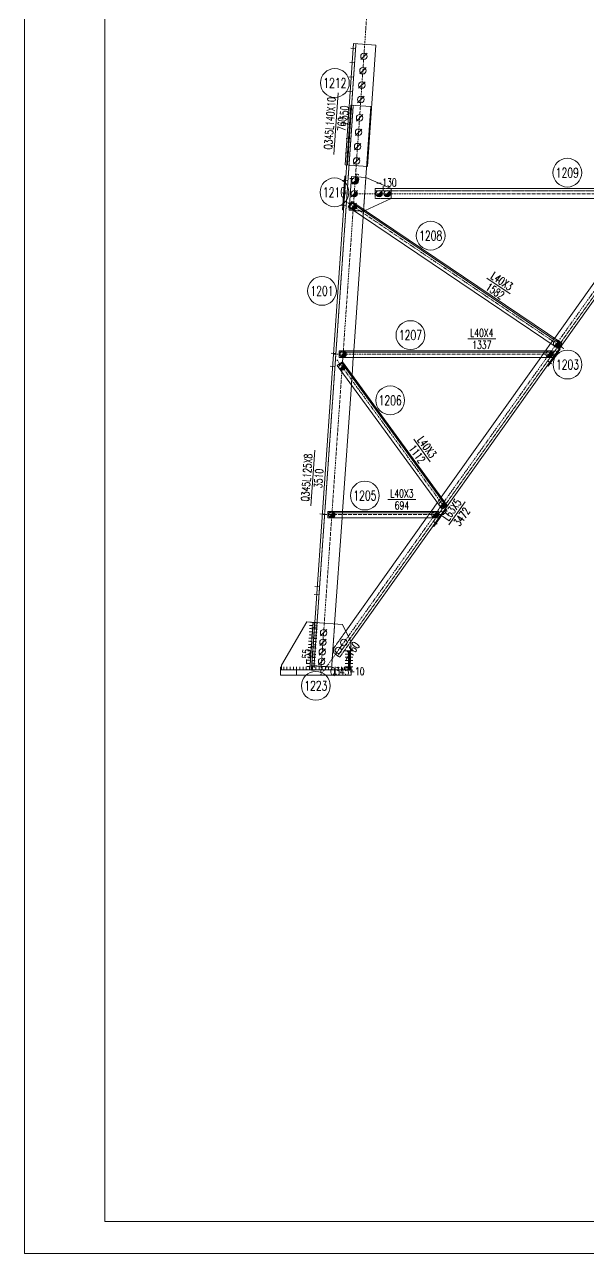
# Model space of a CAD drawing. Extents: x -62666 to 126696, y -48828 to 60042.
# Drawn here: x -3961 to -442, y -48828 to -41151 of the extents above; entities that cross this region are included whole.
import ezdxf
from ezdxf.enums import TextEntityAlignment as Align

# ---------------------------------------------------------------- set-up
doc = ezdxf.new("R2010")
doc.units = 0
doc.header["$MEASUREMENT"] = 0
doc.linetypes.add('Dash', pattern=[2.75, 2, -0.75])
doc.linetypes.add('DashDot', pattern=[15.6, 9, -3, 0.6, -3])
doc.layers.get('0').update_dxf_attribs({"linetype": 'CONTINUOUS', "lineweight": 25})
doc.styles.get("Standard").update_dxf_attribs({"font": 'simplex.shx', "width": 0.7, "height": 3, "bigfont": 'gbhzfs.shx'})

# ---------------------------------------------------------------- blocks, each defined once
blk = doc.blocks.new('M20X55S')
at = {"color": 3, "linetype": 'Continuous', "lineweight": 13}
blk.add_line((-1, -1), (1, 1), dxfattribs=at)
blk.add_circle((0, 0), 1, dxfattribs=at)
blk = doc.blocks.new('M16X50S')
at = {"color": 3, "linetype": 'Continuous', "lineweight": 13}
blk.add_line((-1, -1), (1, 1), dxfattribs=at)
blk.add_circle((0, 0), 1, dxfattribs=at)
for radius in [0.9, 0.8, 0.7, 0.6, 0.5, 0.4, 0.3, 0.2, 0.1]:
    blk.add_arc((0, 0), radius, 225, 45, dxfattribs=at)
blk = doc.blocks.new('M16X40S')
at = {"color": 3, "linetype": 'Continuous', "lineweight": 13}
blk.add_line((-0.707, -0.707), (0.707, 0.707), dxfattribs=at)
blk.add_circle((0, 0), 1, dxfattribs=at)
for radius in [0.9, 0.8, 0.7, 0.6, 0.5, 0.4, 0.3, 0.2, 0.1]:
    blk.add_arc((0, 0), radius, 225, 45, dxfattribs=at)
blk = doc.blocks.new('M20X45S')
at = {"color": 3, "linetype": 'Continuous', "lineweight": 13}
blk.add_circle((0, 0), 1, dxfattribs=at)

msp = doc.modelspace()

# ---------------------------------------------------------------- linework, layer by layer
at = {"color": 7, "linetype": 'Continuous', "lineweight": 18}
for p, q in [((-3961.40911, -48827.58851), (-3961.40911, -36947.58851)), ((-3461.40911, -48627.58851), (-3461.40911, -37147.58851)), ((-3461.40911, -48627.58851), (12658.59089, -48627.58851)), ((-3961.40911, -48827.58851), (12858.59089, -48827.58851))]:
    msp.add_line(p, q, dxfattribs=at)
at = {"color": 2, "linetype": 'DashDot', "lineweight": 0}
for p, q in [((-1808.55092, -40850.88725), (-1903.28995, -42207.58342)), ((-1862.88564, -41628.99247), (-2113.29938, -45214.9251)), ((26.70059, -42207.58342), (-2113.29945, -45214.92516)), ((-1903.28995, -42207.58342), (1956.6912, -42207.58342)), ((-1954.43997, -42256.58341), (-594.68247, -43175.64833)), ((-2028.29309, -43210.03065), (-631.63276, -43210.03067)), ((-2011.27231, -43245.39715), (-1321.17718, -44191.73543)), ((-2098.29623, -44212.47787), (-1344.9661, -44212.47791))]:
    msp.add_line(p, q, dxfattribs=at)
at = {"color": 1, "linetype": 'Dash', "lineweight": 0}
for p, q in [((-1892.97473, -41271.02685), (-1945.91712, -42029.18049)), ((-1909.8662, -41655.78477), (-2154.35861, -45156.9239)), ((-1848.25127, -42352.4967), (-1831.13285, -42107.36033)), ((-1773.28995, -42175.58342), (-1673.28995, -42175.58342)), ((-1773.28995, -42238.58342), (-1773.28995, -42175.58342)), ((-1773.28995, -42190.58342), (1826.6912, -42190.58342)), ((5.76465, -42266.32596), (-2006.68293, -45094.41824)), ((-1933.33301, -42278.9283), (-1934.40405, -42294.26573)), ((-1673.28995, -42238.58342), (-1773.28995, -42238.58342)), ((-1907.31871, -42312.57281), (-1845.76348, -42316.87135)), ((-1845.76348, -42316.87135), (-1836.0512, -42312.46282)), ((-677.54008, -43143.78454), (-654.34199, -43111.18427)), ((-1909.53144, -43230.03065), (-1906.73815, -43190.03065)), ((-738.91213, -43230.03066), (-710.44845, -43190.03066)), ((-622.87415, -43175.62368), (-698.24606, -43281.54382)), ((-1921.56543, -43402.35772), (-1917.23895, -43340.40246)), ((-1385.06499, -44138.06918), (-1360.615, -44103.70962)), ((-1979.53458, -44232.47788), (-1976.74129, -44192.47788)), ((-1452.24547, -44232.47791), (-1423.7818, -44192.47791)), ((-1336.2075, -44178.07093), (-1411.57941, -44283.99106)), ((-2161.86855, -44905.59216), (-2181.81973, -44904.19893)), ((-2181.18098, -45182.14676), (-2160.48909, -44885.83826)), ((-2160.48909, -44885.83826), (-2180.44027, -44884.44503)), ((-2150.51351, -44886.53488), (-2171.20539, -45182.84338)), ((-2150.51327, -44886.5349), (-2169.32217, -45155.87896)), ((-2160.48909, -44885.83826), (-2150.51351, -44886.53488)), ((-2150.46462, -44886.53829), (-2160.44021, -44885.84168)), ((-2151.89297, -44906.28878), (-2131.94179, -44907.68201)), ((-2150.51351, -44886.53488), (-2130.56233, -44887.92812)), ((-2044.62584, -45164.58679), (-2025.81694, -44895.24272)), ((-2167.38639, -44984.60776), (-2187.33756, -44983.21453)), ((-2166.00693, -44964.85386), (-2185.95811, -44963.46063)), ((-2164.62747, -44945.09996), (-2184.57865, -44943.70673)), ((-2163.24801, -44925.34606), (-2183.19919, -44923.95283)), ((-2156.03134, -44965.55048), (-2136.08017, -44966.94371)), ((-2154.65188, -44945.79658), (-2134.70071, -44947.18981)), ((-2153.27242, -44926.04268), (-2133.32125, -44927.43591)), ((-2030.13773, -45044.58981), (-1955.98906, -44940.38869)), ((-2171.52477, -45043.86946), (-2191.47594, -45042.47622)), ((-2170.14531, -45024.11556), (-2190.09648, -45022.72232)), ((-2168.76585, -45004.36166), (-2188.71702, -45002.96842)), ((-2161.54918, -45044.56608), (-2141.598, -45045.95931)), ((-2160.16972, -45024.81218), (-2140.21855, -45026.20541)), ((-2158.79026, -45005.05828), (-2138.83909, -45006.45151)), ((-2157.4108, -44985.30438), (-2137.45963, -44986.69761)), ((-2031.9408, -45076.44494), (-2030.13773, -45044.58981)), ((-1924.8873, -45005.34257), (-1994.46137, -45103.115)), ((-2177.0426, -45122.88506), (-2196.99378, -45121.49182)), ((-2175.66314, -45103.13116), (-2195.61432, -45101.73792)), ((-2174.28369, -45083.37726), (-2194.23486, -45081.98402)), ((-2172.90423, -45063.62336), (-2192.8554, -45062.23012)), ((-2167.06702, -45123.58168), (-2147.11584, -45124.97491)), ((-2165.68756, -45103.82778), (-2145.73638, -45105.22101)), ((-2164.3081, -45084.07388), (-2144.35692, -45085.46711)), ((-2162.92864, -45064.31998), (-2142.97746, -45065.71321)), ((-1994.46137, -45103.115), (-2031.9408, -45076.44494)), ((-2358.37244, -45182.84679), (-1928.37244, -45182.84679)), ((-2181.18098, -45182.14676), (-2201.13216, -45180.75352)), ((-2179.80152, -45162.39286), (-2199.7527, -45160.99962)), ((-2178.42206, -45142.63896), (-2198.37324, -45141.24572)), ((-2171.20539, -45182.84338), (-2181.18098, -45182.14676)), ((-2171.20539, -45182.84338), (-2151.25422, -45184.23661)), ((-2169.82593, -45163.08948), (-2149.87476, -45164.48271)), ((-2169.32217, -45155.87896), (-2044.62584, -45164.58679)), ((-2168.44648, -45143.33558), (-2148.4953, -45144.72881))]:
    msp.add_line(p, q, dxfattribs=at)
at = {"color": 7, "linetype": 'Continuous', "lineweight": 13}
for p, q in [((-2004.64127, -41578.16074), (-2031.46077, -41962.22547)), ((-1075.51506, -42735.98701), (-930.52732, -42833.98474)), ((-1194.6862, -43115.03066), (-1019.6862, -43115.03066)), ((-1531.89774, -43741.53649), (-1428.78707, -43882.93377)), ((-2150.45154, -43809.03303), (-2174.83345, -44158.18275)), ((-1693.57614, -44117.47789), (-1518.57614, -44117.4779)), ((-1211.80665, -44132.60897), (-1313.26884, -44275.19377))]:
    msp.add_line(p, q, dxfattribs=at)
at = {"color": 7, "linetype": 'Continuous', "lineweight": 0}
for p, q in [((-1922.86508, -42263.44101), (-612.81766, -43148.9067)), ((-1998.29309, -43198.03065), (-661.63276, -43198.03067)), ((-1983.90038, -43262.56624), (-1329.15748, -44160.42545)), ((-2068.29623, -44200.47787), (-1374.9661, -44200.47791)), ((-2161.82293, -44905.64224), (-2181.7741, -44904.24901)), ((-2160.44021, -44885.84168), (-2180.39138, -44884.44844)), ((-2151.84734, -44906.33886), (-2131.89616, -44907.7321)), ((-2150.46462, -44886.53829), (-2130.51345, -44887.93153)), ((-2167.3538, -44984.84452), (-2187.30497, -44983.45128)), ((-2165.97108, -44965.04395), (-2185.92226, -44963.65071)), ((-2164.58836, -44945.24338), (-2184.53954, -44943.85015)), ((-2163.20565, -44925.44281), (-2183.15682, -44924.04958)), ((-2155.99549, -44965.74057), (-2136.04432, -44967.1338)), ((-2154.61278, -44945.94), (-2134.6616, -44947.33323)), ((-2153.23006, -44926.13943), (-2133.27888, -44927.53267)), ((-2171.50195, -45044.24622), (-2191.45313, -45042.85299)), ((-2170.11924, -45024.44566), (-2190.07041, -45023.05242)), ((-2168.73652, -45004.64509), (-2188.68769, -45003.25185)), ((-2161.52637, -45044.94284), (-2141.57519, -45046.33608)), ((-2160.14365, -45025.14227), (-2140.19247, -45026.53551)), ((-2158.76093, -45005.3417), (-2138.80976, -45006.73494)), ((-2157.37821, -44985.54114), (-2137.42704, -44986.93437)), ((-2177.03283, -45123.4485), (-2196.984, -45122.05526)), ((-2175.65011, -45103.64793), (-2195.60128, -45102.25469)), ((-2174.26739, -45083.84736), (-2194.21857, -45082.45413)), ((-2172.88467, -45064.04679), (-2192.83585, -45062.65356)), ((-2167.05724, -45124.14512), (-2147.10606, -45125.53835)), ((-2165.67452, -45104.34455), (-2145.72335, -45105.73778)), ((-2164.2918, -45084.54398), (-2144.34063, -45085.93721)), ((-2162.90909, -45064.74341), (-2142.95791, -45066.13665)), ((-1939.20539, -45063.25315), (-1959.20539, -45063.25315)), ((-1939.20539, -45083.3021), (-1959.20539, -45083.3021)), ((-1939.20539, -45103.35104), (-1959.20539, -45103.35104)), ((-1939.20539, -45123.39999), (-1959.20539, -45123.39999)), ((-1933.20539, -45063.25315), (-1913.20539, -45063.25315)), ((-1933.20539, -45083.3021), (-1913.20539, -45083.3021)), ((-1933.20539, -45103.35104), (-1913.20539, -45103.35104)), ((-1933.20539, -45123.39999), (-1913.20539, -45123.39999)), ((-2363.37244, -45182.84679), (-2363.37244, -45162.89561)), ((-2343.37244, -45182.84679), (-2343.37244, -45162.89561)), ((-2323.37244, -45182.84679), (-2323.37244, -45162.89561)), ((-2303.37244, -45182.84679), (-2303.37244, -45162.89561)), ((-2283.37244, -45182.84679), (-2283.37244, -45162.89561)), ((-2263.37244, -45182.84679), (-2263.37244, -45162.89561)), ((-2243.37244, -45182.84679), (-2243.37244, -45162.89561)), ((-2223.37244, -45182.84679), (-2223.37244, -45162.89561)), ((-2203.37244, -45182.84679), (-2203.37244, -45162.89561)), ((-2181.18098, -45182.8502), (-2201.13216, -45181.45697)), ((-2179.79826, -45163.04963), (-2199.74944, -45161.6564)), ((-2178.41555, -45143.24907), (-2198.36672, -45141.85583)), ((-2183.37244, -45182.84679), (-2183.37244, -45162.89561)), ((-2171.20539, -45183.54682), (-2151.25422, -45184.94006)), ((-2169.82268, -45163.74625), (-2149.8715, -45165.13949)), ((-2168.43996, -45143.94568), (-2148.48878, -45145.33892)), ((-2163.37244, -45182.84679), (-2163.37244, -45162.89561)), ((-2143.37244, -45182.84679), (-2143.37244, -45162.89561)), ((-2123.37244, -45182.84679), (-2123.37244, -45162.89561)), ((-2103.37244, -45182.84679), (-2103.37244, -45162.89561)), ((-2083.37244, -45182.84679), (-2083.37244, -45162.89561)), ((-2063.37244, -45182.84679), (-2063.37244, -45162.89561)), ((-2043.37244, -45182.84679), (-2043.37244, -45162.89561)), ((-2023.37244, -45182.84679), (-2023.37244, -45162.89561)), ((-2003.37244, -45182.84679), (-2003.37244, -45162.89561)), ((-1983.37244, -45182.84679), (-1983.37244, -45162.89561)), ((-1963.37244, -45182.84679), (-1963.37244, -45162.89561)), ((-1939.20539, -45143.44893), (-1959.20539, -45143.44893)), ((-1939.20539, -45163.49788), (-1959.20539, -45163.49788)), ((-1939.20539, -45183.54682), (-1959.20539, -45183.54682)), ((-1943.37244, -45182.84679), (-1943.37244, -45162.89561)), ((-1933.20539, -45143.44893), (-1913.20539, -45143.44893)), ((-1933.20539, -45163.49788), (-1913.20539, -45163.49788)), ((-1933.20539, -45183.54682), (-1913.20539, -45183.54682)), ((-1923.37244, -45182.84679), (-1923.37244, -45162.89561))]:
    msp.add_line(p, q, dxfattribs=at)
for points in [[(-1907.93829, -41269.98193), (-1960.88068, -42028.13556)], [(-1768.27839, -41279.73448), (-1907.93829, -41269.98193)], [(-1821.22079, -42037.88832), (-1768.27839, -41279.73448)], [(-1924.82976, -41654.73983), (-2150.51327, -44886.5349)], [(-1800.13343, -41663.44766), (-1924.82976, -41654.73983)], [(-1831.13285, -42107.36033), (-1800.13343, -41663.44766)], [(-1960.88068, -42028.13556), (-1821.22079, -42037.88832)], [(-1961.98523, -42098.22889), (-1976.61542, -42307.73366)], [(-1970.63007, -42308.15163), (-1955.99988, -42098.64686)], [(-1955.99988, -42098.64686), (-1961.98523, -42098.22889)], [(-1920.91421, -42101.0907), (-1933.33301, -42278.9283)], [(-1831.13285, -42107.36033), (-1920.91421, -42101.0907)], [(-1673.28995, -42175.58342), (-1831.13285, -42107.36033)], [(-1673.28995, -42238.58342), (-1673.28995, -42175.58342)], [(-1673.28995, -42175.58342), (1726.6912, -42175.58342)], [(-1940.78467, -42289.95304), (-1918.38518, -42256.813)], [(-630.73726, -43175.41874), (-1940.78467, -42289.95304)], [(-1934.40405, -42294.26573), (-1935.54483, -42310.60172)], [(-1918.38518, -42256.813), (-608.33776, -43142.27869)], [(-1836.0512, -42312.46282), (-1673.28995, -42238.58342)], [(-96.88291, -42238.58342), (-1673.28995, -42238.58342)], [(-1976.61542, -42307.73366), (-1970.63007, -42308.15163)], [(-1935.54483, -42310.60172), (-1907.31871, -42312.57281)], [(-51.58787, -42372.79515), (-1924.8873, -45005.34257)], [(-1906.73815, -43190.03065), (-1848.25127, -42352.4967)], [(-654.34199, -43111.18427), (-102.91839, -42336.26877)], [(-1998.29309, -43190.03065), (-661.63276, -43190.03067)], [(-1998.29309, -43230.03065), (-1998.29309, -43190.03065)], [(-710.44845, -43190.03066), (-677.54008, -43143.78454)], [(-693.35744, -43285.02252), (-617.98553, -43179.10239)], [(-661.63276, -43190.03067), (-661.63276, -43230.03067)], [(-608.33776, -43142.27869), (-630.73726, -43175.41874)], [(-617.98553, -43179.10239), (-622.87415, -43175.62368)], [(-2009.75588, -43281.42076), (-1977.43651, -43257.85261)], [(-1355.01298, -44179.27998), (-2009.75588, -43281.42076)], [(-661.63276, -43230.03067), (-1998.29309, -43230.03065)], [(-1977.43651, -43257.85261), (-1322.6936, -44155.71182)], [(-1917.23895, -43340.40246), (-1909.53144, -43230.03065)], [(-1360.615, -44103.70962), (-738.91213, -43230.03066)], [(-698.24606, -43281.54382), (-693.35744, -43285.02252)], [(-1976.74129, -44192.47788), (-1921.56543, -43402.35772)], [(-1423.7818, -44192.47791), (-1385.06499, -44138.06918)], [(-2068.29624, -44232.47787), (-2068.29623, -44192.47787)], [(-2068.29623, -44192.47787), (-1374.9661, -44192.47791)], [(-1407.50556, -44286.88998), (-1332.13365, -44180.96985)], [(-1374.9661, -44192.47791), (-1374.9661, -44232.47791)], [(-1322.6936, -44155.71182), (-1355.01298, -44179.27998)], [(-1332.13365, -44180.96985), (-1336.2075, -44178.07093)], [(-1374.9661, -44232.47791), (-2068.29624, -44232.47787)], [(-2025.81694, -44895.24272), (-1979.53458, -44232.47788)], [(-1955.98906, -44940.38869), (-1452.24547, -44232.47791)], [(-1411.57941, -44283.99106), (-1407.50556, -44286.88998)], [(-2200.3918, -44883.05177), (-2358.37244, -45152.84679)], [(-2160.44021, -44885.84168), (-2200.3918, -44883.05177)], [(-2160.44021, -44885.84168), (-2181.18098, -45182.8502)], [(-2171.20539, -45183.54682), (-2150.46462, -44886.53829)], [(-2150.46462, -44886.53829), (-2160.44021, -44885.84168)], [(-1975.93841, -44898.72585), (-2150.46462, -44886.53829)], [(-1924.8873, -45005.34257), (-1975.93841, -44898.72585)], [(-1928.37244, -45182.84679), (-1924.8873, -45005.34257)], [(-1939.20539, -45183.54682), (-1939.20539, -45063.25315)], [(-1939.20539, -45063.25315), (-1933.20539, -45063.25315)], [(-1933.20539, -45063.25315), (-1933.20539, -45183.54682)], [(-2363.37244, -45182.84679), (-1923.37244, -45182.84679)], [(-2363.37244, -45214.76867), (-2363.37244, -45182.84679)], [(-2358.37244, -45152.84679), (-2358.37244, -45182.84679)], [(-2181.18098, -45182.8502), (-2171.20539, -45183.54682)], [(-1933.20539, -45183.54682), (-1939.20539, -45183.54682)], [(-1923.37244, -45182.84679), (-1923.37244, -45214.76867)], [(-1923.37244, -45214.76867), (-2363.37244, -45214.76867)]]:
    msp.add_lwpolyline(points, dxfattribs=at)
at = {"color": 3, "linetype": 'Continuous', "lineweight": 20}
for points in [[(-1924.99168, -41298.86414), (-1895.06456, -41300.95397)], [(-1931.26118, -41388.6455), (-1901.33406, -41390.73533)], [(-1937.53067, -41478.42687), (-1907.60355, -41480.5167)], [(-1943.80017, -41568.20823), (-1913.87305, -41570.29806)], [(-1941.88319, -41683.62201), (-1911.95608, -41685.71189)], [(-1948.15283, -41773.40337), (-1918.22571, -41775.49324)], [(-1954.42246, -41863.18472), (-1924.49534, -41865.2746)], [(-1960.6921, -41952.96608), (-1930.76498, -41955.05595)], [(-1972.53474, -42122.55308), (-1942.60762, -42124.64295)], [(-1978.10775, -42202.35872), (-1948.18063, -42204.4486)], [(-1723.2696, -42160.58342), (-1723.2696, -42190.58342)], [(-1983.6818, -42282.17932), (-1953.75468, -42284.2692)], [(-2048.11089, -43204.80595), (-2018.18377, -43206.89583)], [(-625.1472, -43204.6897), (-649.5903, -43187.29618)], [(-2053.6839, -43284.6116), (-2023.75678, -43286.70148)], [(-671.52991, -43269.87132), (-695.97302, -43252.4778)], [(-2118.11403, -44207.25318), (-2088.18691, -44209.34306)], [(-1338.48054, -44207.13694), (-1362.92365, -44189.74343)], [(-1384.86326, -44272.31857), (-1409.30637, -44254.92505)], [(-2149.80274, -44661.03657), (-2119.87563, -44663.12645)], [(-2153.28587, -44710.9151), (-2123.35876, -44713.00498)], [(-2171.74646, -44975.27131), (-2141.81934, -44977.36119)], [(-2167.56671, -44915.41708), (-2137.63959, -44917.50695)], [(-2175.92622, -45035.12555), (-2145.9991, -45037.21543)], [(-2180.10597, -45094.97979), (-2150.17886, -45097.06966)], [(-2263.37244, -45183.80773), (-2263.37244, -45213.80773)], [(-2263.37244, -45183.80773), (-2263.37244, -45213.80773)], [(-2023.37244, -45183.80773), (-2023.37244, -45213.80773)], [(-2023.37244, -45183.80773), (-2023.37244, -45213.80773)]]:
    msp.add_lwpolyline(points, dxfattribs=at)
at = {"color": 7, "linetype": 'Continuous', "lineweight": 13}
for centre in [(-2024.34526, -41515.80336), (-573.29623, -42076.58342), (-2026.98901, -42198.94961), (-1426.26396, -42469.94661), (-2105.08672, -42814.88961), (-1552.73964, -43091.03065), (-572.1674, -43275.11876), (-1679.19841, -43498.80784), (-1837.18618, -44093.47789), (-2143.37244, -45281.84679)]:
    msp.add_circle(centre, 90, dxfattribs=at)

# ---------------------------------------------------------------- block references
at = {"color": 3, "linetype": 'Continuous', "lineweight": 13}
for name, p, xscale, yscale, zscale in [('M20X55S', (-1843.38145, -41349.67261), 20, 20, 19.99999999999886), ('M20X55S', (-1849.65094, -41439.45397), 20, 20, 19.99999999999886), ('M20X55S', (-1855.92044, -41529.23533), 20, 20, 19.99999999999886), ('M20X55S', (-1862.18993, -41619.0167), 20, 20, 19.99999999999886), ('M20X55S', (-1870.20022, -41733.73738), 20, 20, 19.99999999999886), ('M20X55S', (-1876.46985, -41823.51874), 20, 20, 19.99999999999886), ('M20X55S', (-1882.73948, -41913.30009), 20, 20, 19.99999999999886), ('M20X55S', (-1889.00912, -42003.08145), 20, 20, 19.99999999999886), ('M16X50S', (-1897.71651, -42127.77153), 20, 20, 19.99999999999886), ('M16X50S', (-1903.28951, -42207.57718), 20, 20, 19.99999999999886), ('M16X40S', (-1748.28995, -42207.58342), 20, 20, 19.99999999999886), ('M16X40S', (-1698.28995, -42207.58342), 20, 20, 19.99999999999886), ('M16X50S', (-1908.864, -42287.40402), 20, 20, 19.99999999999886), ('M16X40S', (-640.25004, -43144.84904), 20.00000000000728, 20.00000000000728, 20.00000000000454), ('M16X40S', (-1973.29309, -43210.03065), 20, 20, 19.99999999999886), ('M16X40S', (-686.63276, -43210.03066), 20.00000000000728, 20.00000000000728, 20.00000000000454), ('M16X40S', (-1978.8661, -43289.8363), 20, 20, 19.99999999999886), ('M16X40S', (-1353.58339, -44147.29629), 20.00000000000728, 20.00000000000728, 20.00000000000454), ('M16X40S', (-2043.29623, -44212.47787), 20, 20, 19.99999999999886), ('M16X40S', (-1399.9661, -44212.47791), 20.00000000000728, 20.00000000000728, 20.00000000000454), ('M20X55S', (-2094.83879, -44950.56889), 20, 20, 19.99999999999886), ('M20X55S', (-2103.1983, -45070.27736), 20, 20, 19.99999999999886), ('M20X55S', (-2099.01854, -45010.42313), 20, 20, 19.99999999999886), ('M20X45S', (-2003.1405, -45060.1188), 20, 20, 19.99999999999886), ('M20X45S', (-1968.35347, -45011.23259), 20, 20, 19.99999999999886), ('M20X55S', (-2107.37806, -45130.1316), 20, 20, 19.99999999999886)]:
    msp.add_blockref(name, p, dxfattribs=dict(at, xscale=xscale, yscale=yscale, zscale=zscale))

# ---------------------------------------------------------------- texts
at = {"color": 7, "linetype": 'Continuous', "lineweight": 13, "width": 0.7}
for s, height, p in [('1212', 60, (-2024.34526, -41515.80336)), ('1209', 60, (-573.29623, -42076.58342)), ('-130', 50, (-1703.28995, -42138.08342)), ('1210', 60, (-2026.98901, -42198.94961)), ('1208', 60, (-1426.26396, -42469.94661)), ('1201', 60, (-2105.08672, -42814.88961)), ('1207', 60, (-1552.73964, -43091.03065)), ('1203', 60, (-572.1674, -43275.11876)), ('1206', 60, (-1679.19841, -43498.80784)), ('1205', 60, (-1837.18618, -44093.47789)), ('1223', 60, (-2143.37244, -45281.84679))]:
    msp.add_text(s, height=height, dxfattribs=at).set_placement(p, align=Align.MIDDLE_CENTER)
for s, rotation, p in [('Q345L140X10', 86.005480854, (-2055.45992, -41767.58081)), ('+550', 86.005391847, (-1967.11504, -41721.95743)), ('760', 86.005480854, (-1980.64212, -41772.80539)), ('L40X3', 325.945099815, (-982.02166, -42753.91708)), ('1582', 325.945099815, (-1024.02071, -42816.05467)), ('L40X4', 359.999999316, (-1107.1862, -43077.53066)), ('1337', 359.999999316, (-1107.1862, -43152.53066)), ('L40X3', 306.100529246, (-1450.04299, -43790.13999)), ('1112', 306.100529246, (-1510.64182, -43834.33028)), ('Q345L125X8', 86.005391847, (-2200.05139, -43980.99554)), ('3510', 86.005391847, (-2125.2336, -43986.22024)), ('L40X3', 359.999996874, (-1606.07614, -44079.9779)), ('694', 359.999996874, (-1606.07614, -44154.9779)), ('L63X5', 54.564653078, (-1293.09163, -44182.15947)), ('3472', 54.564653078, (-1231.98386, -44225.64326)), ('-55', 86.005391847, (-2203.07378, -45100.89416)), ('-160', 54.564653078, (-1923.32261, -45067.82298))]:
    msp.add_text(s, height=50, rotation=rotation, dxfattribs=at).set_placement(p, align=Align.MIDDLE_CENTER)
for s, p in [('-6', (-1936.98901, -42108.94961)), ('Q345-10', (-2053.37244, -45191.84679))]:
    msp.add_text(s, height=48, dxfattribs=at).set_placement(p, align=Align.MIDDLE_LEFT)

doc.saveas('drawing.dxf')
